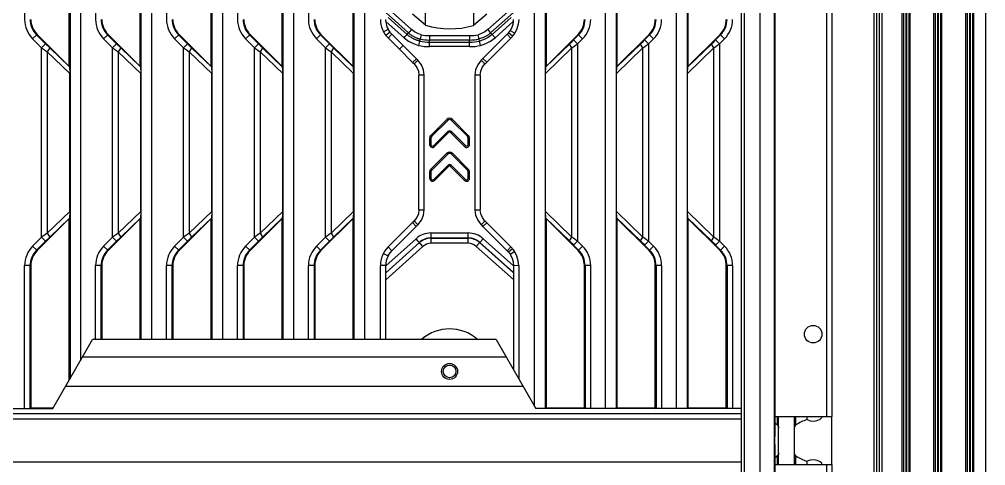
# Model space of a CAD drawing. Header units: millimetres. Extents: x -3132 to 28633, y 682 to 5849.
# Drawn here: x 3324.1 to 3506.2, y 2071.5 to 2155.6 of the extents above; entities that cross this region are included whole.
import ezdxf

# ---------------------------------------------------------------- set-up
doc = ezdxf.new("R2010")
doc.units = ezdxf.units.MM

msp = doc.modelspace()

# ---------------------------------------------------------------- linework, layer by layer
at = {"linetype": 'Continuous'}
for p, q in [((3460.154, 1837.759), (3460.154, 2564.759)), ((3485.154, 1868.759), (3485.154, 2531.259)), ((3486.654, 1874.259), (3486.654, 2531.259)), ((3490.404, 1874.259), (3490.404, 2531.259)), ((3491.904, 1874.259), (3491.904, 2531.259)), ((3496.404, 1874.259), (3496.404, 2531.259)), ((3497.904, 1874.259), (3497.904, 2531.259)), ((3485.654, 1877.259), (3485.654, 2528.259)), ((3486.154, 1877.259), (3486.154, 2528.259)), ((3490.643, 2526.685), (3490.643, 1878.832)), ((3491.093, 2526.259), (3491.093, 1879.259)), ((3491.215, 2526.259), (3491.215, 1879.259)), ((3491.664, 2526.685), (3491.664, 1878.832)), ((3496.643, 2526.685), (3496.643, 1878.832)), ((3497.093, 2526.259), (3497.093, 1879.259)), ((3497.215, 2526.259), (3497.215, 1879.259)), ((3497.664, 2526.685), (3497.664, 1878.832)), ((3502.404, 2001.259), (3502.404, 2421.259)), ((3503.904, 2001.259), (3503.904, 2421.259)), ((3506.154, 2001.259), (3506.154, 2421.259)), ((3502.643, 2416.685), (3502.643, 2005.832)), ((3503.093, 2416.259), (3503.093, 2006.259)), ((3503.215, 2416.259), (3503.215, 2006.259)), ((3503.664, 2416.685), (3503.664, 2005.832)), ((3466.351, 2002.639), (3466.351, 2399.878)), ((3460.654, 2399.146), (3460.654, 2003.372)), ((3463.654, 2003.372), (3463.654, 2399.146)), ((3466.465, 2077.144), (3466.465, 2325.373)), ((3421.185, 2082.648), (3421.185, 2319.87)), ((3423.182, 2320.259), (3423.182, 2082.237)), ((3434.555, 2082.259), (3434.555, 2320.259)), ((3436.552, 2320.259), (3436.552, 2082.237)), ((3447.925, 2082.259), (3447.925, 2320.259)), ((3449.922, 2320.259), (3449.922, 2082.237)), ((3333.65, 2314.627), (3333.65, 2087.891)), ((3335.643, 2311.175), (3335.643, 2091.343)), ((3347.02, 2307.259), (3347.02, 2095.259)), ((3349.013, 2307.259), (3349.013, 2095.259)), ((3360.39, 2307.259), (3360.39, 2095.259)), ((3362.383, 2307.259), (3362.383, 2095.259)), ((3373.76, 2307.259), (3373.76, 2095.259)), ((3375.753, 2307.259), (3375.753, 2095.259)), ((3387.13, 2307.259), (3387.13, 2095.259)), ((3389.123, 2307.259), (3389.123, 2095.259)), ((3333.504, 2146.673), (3333.504, 2255.845)), ((3346.874, 2146.673), (3346.874, 2255.845)), ((3360.244, 2146.673), (3360.244, 2255.845)), ((3373.614, 2146.673), (3373.614, 2255.845)), ((3386.984, 2146.673), (3386.984, 2255.845)), ((3423.323, 2255.866), (3423.323, 2146.666)), ((3436.693, 2255.866), (3436.693, 2146.666)), ((3450.063, 2255.866), (3450.063, 2146.666)), ((3325.09, 2246.962), (3325.09, 2155.556)), ((3338.46, 2246.962), (3338.46, 2155.556)), ((3351.83, 2246.962), (3351.83, 2155.556)), ((3365.2, 2246.962), (3365.2, 2155.556)), ((3378.57, 2246.962), (3378.57, 2155.556)), ((3400.618, 2154.433), (3400.618, 2248.085)), ((3409.685, 2248.097), (3409.685, 2154.421)), ((3476.154, 2176.259), (3476.154, 2080.759)), ((3477.154, 2176.259), (3477.154, 2080.759)), ((3397.967, 2153.62), (3393.126, 2157.963)), ((3417.184, 2157.94), (3412.347, 2153.614)), ((3397.418, 2152.995), (3393.128, 2156.844)), ((3393.569, 2155.902), (3397.145, 2152.694)), ((3400.618, 2154.433), (3398.154, 2156.524)), ((3412.154, 2156.514), (3409.685, 2154.421)), ((3417.184, 2156.824), (3412.896, 2152.989)), ((3413.169, 2152.688), (3416.738, 2155.881)), ((3392.698, 2153.23), (3393.585, 2153.691)), ((3393.143, 2155.167), (3396.594, 2152.07)), ((3413.718, 2152.063), (3417.161, 2155.142)), ((3327.449, 2152.727), (3326.609, 2151.887)), ((3326.609, 2151.887), (3328.297, 2150.2)), ((3327.354, 2152.632), (3329.042, 2150.945)), ((3333.504, 2146.673), (3327.449, 2152.727)), ((3340.819, 2152.727), (3339.979, 2151.887)), ((3339.979, 2151.887), (3341.667, 2150.2)), ((3340.724, 2152.632), (3342.412, 2150.945)), ((3346.874, 2146.673), (3340.819, 2152.727)), ((3354.189, 2152.727), (3353.349, 2151.887)), ((3353.349, 2151.887), (3355.037, 2150.2)), ((3354.094, 2152.632), (3355.782, 2150.945)), ((3360.244, 2146.673), (3354.189, 2152.727)), ((3367.559, 2152.727), (3366.719, 2151.887)), ((3366.719, 2151.887), (3368.407, 2150.2)), ((3367.464, 2152.632), (3369.152, 2150.945)), ((3373.614, 2146.673), (3367.559, 2152.727)), ((3380.929, 2152.727), (3380.089, 2151.887)), ((3380.089, 2151.887), (3381.777, 2150.2)), ((3380.834, 2152.632), (3382.522, 2150.945)), ((3386.984, 2146.673), (3380.929, 2152.727)), ((3393.952, 2153.122), (3393.166, 2152.503)), ((3393.606, 2152.015), (3394.301, 2152.734)), ((3393.623, 2151.998), (3395.698, 2149.941)), ((3396.404, 2150.649), (3394.301, 2152.734)), ((3397.145, 2152.694), (3397.418, 2152.995)), ((3397.564, 2153.163), (3397.418, 2152.995)), ((3397.967, 2153.62), (3397.564, 2153.163)), ((3399.817, 2152.665), (3399.325, 2150.654)), ((3401.372, 2152.49), (3408.936, 2152.49)), ((3411.009, 2150.657), (3410.513, 2152.667)), ((3416.008, 2152.753), (3411.452, 2148.197)), ((3412.159, 2147.489), (3416.709, 2152.039)), ((3412.347, 2153.614), (3412.748, 2153.155)), ((3412.748, 2153.155), (3412.896, 2152.989)), ((3413.169, 2152.688), (3412.896, 2152.989)), ((3413.169, 2152.688), (3413.718, 2152.063)), ((3416.709, 2152.039), (3416.008, 2152.753)), ((3417.028, 2152.385), (3416.263, 2153.029)), ((3416.585, 2153.454), (3417.435, 2152.929)), ((3429.378, 2152.727), (3423.323, 2146.666)), ((3428.523, 2151.682), (3429.473, 2152.632)), ((3429.268, 2150.937), (3430.218, 2151.887)), ((3430.218, 2151.887), (3429.378, 2152.727)), ((3442.748, 2152.727), (3436.693, 2146.666)), ((3441.893, 2151.682), (3442.843, 2152.632)), ((3442.638, 2150.937), (3443.588, 2151.887)), ((3443.588, 2151.887), (3442.748, 2152.727)), ((3456.118, 2152.727), (3450.063, 2146.666)), ((3455.263, 2151.682), (3456.213, 2152.632)), ((3456.008, 2150.937), (3456.958, 2151.887)), ((3456.958, 2151.887), (3456.118, 2152.727)), ((3328.297, 2150.2), (3329.042, 2150.945)), ((3328.297, 2114.531), (3328.297, 2150.2)), ((3329.828, 2150.172), (3329.366, 2149.426)), ((3333.539, 2146.589), (3329.828, 2150.172)), ((3341.667, 2150.2), (3342.412, 2150.945)), ((3341.667, 2114.531), (3341.667, 2150.2)), ((3343.198, 2150.172), (3342.736, 2149.426)), ((3346.909, 2146.589), (3343.198, 2150.172)), ((3355.037, 2150.2), (3355.782, 2150.945)), ((3355.037, 2114.531), (3355.037, 2150.2)), ((3356.568, 2150.172), (3356.106, 2149.426)), ((3360.279, 2146.589), (3356.568, 2150.172)), ((3368.407, 2150.2), (3369.152, 2150.945)), ((3368.407, 2114.531), (3368.407, 2150.2)), ((3369.938, 2150.172), (3369.476, 2149.426)), ((3373.649, 2146.589), (3369.938, 2150.172)), ((3381.777, 2150.2), (3382.522, 2150.945)), ((3381.777, 2114.531), (3381.777, 2150.2)), ((3383.308, 2150.172), (3382.846, 2149.426)), ((3387.019, 2146.589), (3383.308, 2150.172)), ((3395.698, 2149.941), (3396.404, 2150.649)), ((3398.901, 2148.146), (3396.404, 2150.649)), ((3401.378, 2151.252), (3401.379, 2151.658)), ((3401.378, 2151.252), (3408.929, 2151.252)), ((3408.928, 2151.658), (3401.379, 2151.658)), ((3408.922, 2150.42), (3401.385, 2150.42)), ((3408.929, 2151.252), (3408.928, 2151.658)), ((3423.238, 2145.373), (3428.199, 2150.164)), ((3427.736, 2150.909), (3423.309, 2146.635)), ((3428.199, 2150.164), (3427.736, 2150.909)), ((3428.199, 2114.567), (3428.199, 2150.164)), ((3428.523, 2151.682), (3429.268, 2150.937)), ((3429.268, 2150.937), (3429.268, 2113.794)), ((3436.608, 2145.373), (3441.569, 2150.164)), ((3441.106, 2150.909), (3436.679, 2146.635)), ((3441.569, 2150.164), (3441.106, 2150.909)), ((3441.569, 2114.567), (3441.569, 2150.164)), ((3441.893, 2151.682), (3442.638, 2150.937)), ((3442.638, 2150.937), (3442.638, 2113.794)), ((3449.978, 2145.373), (3454.939, 2150.164)), ((3454.476, 2150.909), (3450.049, 2146.635)), ((3454.939, 2150.164), (3454.476, 2150.909)), ((3454.939, 2114.567), (3454.939, 2150.164)), ((3455.263, 2151.682), (3456.008, 2150.937)), ((3456.008, 2150.937), (3456.008, 2113.794)), ((3329.366, 2149.426), (3329.366, 2115.304)), ((3329.366, 2149.426), (3333.607, 2145.331)), ((3342.736, 2149.426), (3342.736, 2115.304)), ((3342.736, 2149.426), (3346.977, 2145.331)), ((3356.106, 2149.426), (3356.106, 2115.304)), ((3356.106, 2149.426), (3360.347, 2145.331)), ((3369.476, 2149.426), (3369.476, 2115.304)), ((3369.476, 2149.426), (3373.717, 2145.331)), ((3382.846, 2149.426), (3382.846, 2115.304)), ((3382.846, 2149.426), (3387.087, 2145.331)), ((3395.698, 2149.941), (3398.194, 2147.439)), ((3333.539, 2146.589), (3333.504, 2146.673)), ((3333.539, 2146.589), (3333.607, 2145.331)), ((3346.909, 2146.589), (3346.874, 2146.673)), ((3346.909, 2146.589), (3346.977, 2145.331)), ((3360.279, 2146.589), (3360.244, 2146.673)), ((3360.279, 2146.589), (3360.347, 2145.331)), ((3373.649, 2146.589), (3373.614, 2146.673)), ((3373.649, 2146.589), (3373.717, 2145.331)), ((3387.019, 2146.589), (3386.984, 2146.673)), ((3387.019, 2146.589), (3387.087, 2145.331)), ((3398.194, 2147.439), (3398.901, 2148.146)), ((3398.481, 2147.154), (3399.189, 2147.86)), ((3411.82, 2147.152), (3411.111, 2147.858)), ((3411.452, 2148.197), (3412.159, 2147.489)), ((3423.238, 2145.373), (3423.306, 2146.638)), ((3423.309, 2146.635), (3423.32, 2146.669)), ((3436.608, 2145.373), (3436.676, 2146.638)), ((3436.679, 2146.635), (3436.69, 2146.669)), ((3449.978, 2145.373), (3450.046, 2146.638)), ((3450.049, 2146.635), (3450.06, 2146.669)), ((3333.607, 2119.4), (3333.607, 2145.331)), ((3346.977, 2119.4), (3346.977, 2145.331)), ((3360.347, 2119.4), (3360.347, 2145.331)), ((3373.717, 2119.4), (3373.717, 2145.331)), ((3387.087, 2119.4), (3387.087, 2145.331)), ((3399.377, 2119.713), (3399.377, 2145.017)), ((3400.377, 2145.017), (3399.377, 2145.017)), ((3400.377, 2119.713), (3400.377, 2145.017)), ((3410.928, 2145.018), (3409.928, 2145.018)), ((3409.928, 2145.017), (3409.928, 2119.714)), ((3410.928, 2145.018), (3410.928, 2119.714)), ((3423.238, 2119.357), (3423.238, 2145.373)), ((3436.608, 2119.357), (3436.608, 2145.373)), ((3449.978, 2119.357), (3449.978, 2145.373)), ((3404.623, 2136.703), (3401.623, 2133.703)), ((3401.8, 2133.527), (3404.8, 2136.527)), ((3404.8, 2136.527), (3404.623, 2136.703)), ((3405.684, 2136.703), (3405.507, 2136.527)), ((3405.507, 2136.527), (3408.507, 2133.527)), ((3408.684, 2133.703), (3405.684, 2136.703)), ((3401.623, 2133.703), (3401.8, 2133.527)), ((3404.8, 2134.405), (3402.166, 2131.771)), ((3402.343, 2131.594), (3404.977, 2134.229)), ((3404.977, 2134.229), (3404.8, 2134.405)), ((3405.507, 2134.405), (3405.33, 2134.229)), ((3405.33, 2134.229), (3407.965, 2131.594)), ((3408.142, 2131.771), (3405.507, 2134.405)), ((3408.507, 2133.527), (3408.684, 2133.703)), ((3401.404, 2133.173), (3401.404, 2131.983)), ((3401.654, 2133.173), (3401.404, 2133.173)), ((3401.404, 2131.983), (3401.654, 2131.983)), ((3401.654, 2133.173), (3401.654, 2131.983)), ((3408.654, 2131.983), (3408.654, 2133.173)), ((3408.904, 2133.173), (3408.654, 2133.173)), ((3408.654, 2131.983), (3408.904, 2131.983)), ((3408.904, 2131.983), (3408.904, 2133.173)), ((3404.623, 2130.339), (3401.623, 2127.339)), ((3401.8, 2127.163), (3404.8, 2130.163)), ((3402.166, 2131.771), (3402.343, 2131.594)), ((3404.8, 2130.163), (3404.623, 2130.339)), ((3405.684, 2130.339), (3405.507, 2130.163)), ((3405.507, 2130.163), (3408.507, 2127.163)), ((3408.684, 2127.339), (3405.684, 2130.339)), ((3407.965, 2131.594), (3408.142, 2131.771)), ((3401.404, 2126.809), (3401.404, 2125.619)), ((3401.654, 2126.809), (3401.404, 2126.809)), ((3401.623, 2127.339), (3401.8, 2127.163)), ((3401.654, 2126.809), (3401.654, 2125.619)), ((3404.8, 2128.041), (3402.166, 2125.407)), ((3402.343, 2125.23), (3404.977, 2127.865)), ((3404.977, 2127.865), (3404.8, 2128.041)), ((3405.507, 2128.041), (3405.33, 2127.865)), ((3405.33, 2127.865), (3407.965, 2125.23)), ((3408.142, 2125.407), (3405.507, 2128.041)), ((3408.507, 2127.163), (3408.684, 2127.339)), ((3408.654, 2125.619), (3408.654, 2126.809)), ((3408.904, 2126.809), (3408.654, 2126.809)), ((3408.904, 2125.619), (3408.904, 2126.809)), ((3401.404, 2125.619), (3401.654, 2125.619)), ((3402.166, 2125.407), (3402.343, 2125.23)), ((3407.965, 2125.23), (3408.142, 2125.407)), ((3408.654, 2125.619), (3408.904, 2125.619)), ((3333.607, 2119.4), (3329.366, 2115.304)), ((3333.607, 2119.4), (3333.539, 2118.142)), ((3346.977, 2119.4), (3342.736, 2115.304)), ((3346.977, 2119.4), (3346.909, 2118.142)), ((3360.347, 2119.4), (3356.106, 2115.304)), ((3360.347, 2119.4), (3360.279, 2118.142)), ((3373.717, 2119.4), (3369.476, 2115.304)), ((3373.717, 2119.4), (3373.649, 2118.142)), ((3387.087, 2119.4), (3382.846, 2115.304)), ((3387.087, 2119.4), (3387.019, 2118.142)), ((3399.377, 2119.713), (3400.377, 2119.713)), ((3409.928, 2119.714), (3410.928, 2119.714)), ((3423.306, 2118.093), (3423.238, 2119.357)), ((3428.199, 2114.567), (3423.238, 2119.357)), ((3441.569, 2114.567), (3436.608, 2119.357)), ((3436.676, 2118.093), (3436.608, 2119.357)), ((3454.939, 2114.567), (3449.978, 2119.357)), ((3450.046, 2118.093), (3449.978, 2119.357)), ((3327.449, 2112.003), (3333.504, 2118.058)), ((3329.828, 2114.559), (3333.539, 2118.142)), ((3333.539, 2118.142), (3333.504, 2118.058)), ((3333.504, 2087.638), (3333.504, 2118.058)), ((3340.819, 2112.003), (3346.874, 2118.058)), ((3343.198, 2114.559), (3346.909, 2118.142)), ((3346.909, 2118.142), (3346.874, 2118.058)), ((3346.874, 2095.259), (3346.874, 2118.058)), ((3354.189, 2112.003), (3360.244, 2118.058)), ((3356.568, 2114.559), (3360.279, 2118.142)), ((3360.279, 2118.142), (3360.244, 2118.058)), ((3360.244, 2095.259), (3360.244, 2118.058)), ((3367.559, 2112.003), (3373.614, 2118.058)), ((3369.938, 2114.559), (3373.649, 2118.142)), ((3373.649, 2118.142), (3373.614, 2118.058)), ((3373.614, 2095.259), (3373.614, 2118.058)), ((3380.929, 2112.003), (3386.984, 2118.058)), ((3383.308, 2114.559), (3387.019, 2118.142)), ((3387.019, 2118.142), (3386.984, 2118.058)), ((3386.984, 2095.259), (3386.984, 2118.058)), ((3398.182, 2117.28), (3393.589, 2112.699)), ((3398.888, 2116.572), (3398.182, 2117.28)), ((3398.486, 2117.582), (3399.195, 2116.876)), ((3411.824, 2117.575), (3411.116, 2116.868)), ((3423.307, 2118.079), (3423.323, 2118.079)), ((3423.309, 2118.096), (3427.736, 2113.822)), ((3423.323, 2118.079), (3423.323, 2082.391)), ((3423.323, 2118.065), (3429.378, 2112.003)), ((3436.677, 2118.079), (3436.693, 2118.079)), ((3436.679, 2118.096), (3441.106, 2113.822)), ((3436.693, 2118.079), (3436.693, 2082.391)), ((3436.693, 2118.065), (3442.748, 2112.003)), ((3450.047, 2118.079), (3450.063, 2118.079)), ((3450.049, 2118.096), (3454.476, 2113.822)), ((3450.063, 2118.079), (3450.063, 2082.391)), ((3450.063, 2118.065), (3456.118, 2112.003)), ((3394.291, 2111.986), (3398.888, 2116.572)), ((3412.15, 2117.25), (3411.443, 2116.543)), ((3411.443, 2116.543), (3415.997, 2111.989)), ((3416.693, 2112.707), (3412.15, 2117.25)), ((3328.297, 2114.531), (3326.609, 2112.843)), ((3327.354, 2112.098), (3329.042, 2113.786)), ((3329.042, 2113.786), (3328.297, 2114.531)), ((3329.366, 2115.304), (3329.828, 2114.559)), ((3341.667, 2114.531), (3339.979, 2112.843)), ((3340.724, 2112.098), (3342.412, 2113.786)), ((3342.412, 2113.786), (3341.667, 2114.531)), ((3342.736, 2115.304), (3343.198, 2114.559)), ((3355.037, 2114.531), (3353.349, 2112.843)), ((3354.094, 2112.098), (3355.782, 2113.786)), ((3355.782, 2113.786), (3355.037, 2114.531)), ((3356.106, 2115.304), (3356.568, 2114.559)), ((3368.407, 2114.531), (3366.719, 2112.843)), ((3369.152, 2113.786), (3367.464, 2112.098)), ((3369.152, 2113.786), (3368.407, 2114.531)), ((3369.476, 2115.304), (3369.938, 2114.559)), ((3381.777, 2114.531), (3380.089, 2112.843)), ((3382.522, 2113.786), (3380.834, 2112.098)), ((3382.522, 2113.786), (3381.777, 2114.531)), ((3382.846, 2115.304), (3383.308, 2114.559)), ((3398.834, 2114.248), (3393.124, 2109.125)), ((3400.13, 2112.803), (3398.834, 2114.248)), ((3401.653, 2115.327), (3401.653, 2113.386)), ((3401.653, 2115.327), (3408.662, 2115.327)), ((3408.662, 2114.379), (3401.653, 2114.379)), ((3401.653, 2114.335), (3408.662, 2114.335)), ((3408.662, 2113.386), (3408.662, 2115.327)), ((3411.476, 2114.252), (3410.181, 2112.805)), ((3417.184, 2109.155), (3411.476, 2114.252)), ((3427.736, 2113.822), (3428.199, 2114.567)), ((3429.268, 2113.794), (3428.523, 2113.049)), ((3430.218, 2112.843), (3429.268, 2113.794)), ((3441.106, 2113.822), (3441.569, 2114.567)), ((3442.638, 2113.794), (3441.893, 2113.049)), ((3443.588, 2112.843), (3442.638, 2113.794)), ((3454.476, 2113.822), (3454.939, 2114.567)), ((3456.008, 2113.794), (3455.263, 2113.049)), ((3456.958, 2112.843), (3456.008, 2113.794)), ((3326.609, 2112.843), (3327.449, 2112.003)), ((3339.979, 2112.843), (3340.819, 2112.003)), ((3353.349, 2112.843), (3354.189, 2112.003)), ((3366.719, 2112.843), (3367.559, 2112.003)), ((3380.089, 2112.843), (3380.929, 2112.003)), ((3399.467, 2113.542), (3393.124, 2107.85)), ((3393.124, 2107.791), (3399.497, 2113.509)), ((3393.124, 2106.516), (3400.13, 2112.803)), ((3393.589, 2112.699), (3394.291, 2111.986)), ((3408.662, 2113.386), (3401.653, 2113.386)), ((3410.181, 2112.805), (3417.184, 2106.541)), ((3410.814, 2113.512), (3417.184, 2107.814)), ((3417.184, 2107.874), (3410.843, 2113.545)), ((3416.693, 2112.707), (3415.997, 2111.989)), ((3417.03, 2112.343), (3416.264, 2111.701)), ((3417.43, 2111.813), (3416.586, 2111.275)), ((3428.523, 2113.049), (3429.473, 2112.098)), ((3429.378, 2112.003), (3430.218, 2112.843)), ((3441.893, 2113.049), (3442.843, 2112.098)), ((3442.748, 2112.003), (3443.588, 2112.843)), ((3455.263, 2113.049), (3456.213, 2112.098)), ((3456.118, 2112.003), (3456.958, 2112.843)), ((3392.679, 2111.465), (3393.571, 2111.013)), ((3325.09, 2082.259), (3325.09, 2109.175)), ((3326.278, 2109.175), (3325.09, 2109.175)), ((3326.143, 2082.257), (3326.143, 2109.175)), ((3326.278, 2109.175), (3326.278, 2082.391)), ((3338.46, 2095.259), (3338.46, 2109.175)), ((3339.648, 2109.175), (3338.46, 2109.175)), ((3339.513, 2095.259), (3339.513, 2109.175)), ((3339.648, 2109.175), (3339.648, 2095.259)), ((3351.83, 2095.259), (3351.83, 2109.175)), ((3353.018, 2109.175), (3351.83, 2109.175)), ((3352.883, 2095.259), (3352.883, 2109.175)), ((3353.018, 2109.175), (3353.018, 2095.259)), ((3365.2, 2095.259), (3365.2, 2109.175)), ((3366.388, 2109.175), (3365.2, 2109.175)), ((3366.253, 2109.175), (3366.253, 2095.259)), ((3366.388, 2109.175), (3366.388, 2095.259)), ((3378.57, 2095.259), (3378.57, 2109.175)), ((3379.758, 2109.175), (3378.57, 2109.175)), ((3379.623, 2109.175), (3379.623, 2095.259)), ((3379.758, 2109.175), (3379.758, 2095.259)), ((3392.124, 2095.259), (3392.124, 2109.175)), ((3393.124, 2109.175), (3392.124, 2109.175)), ((3393.124, 2095.259), (3393.124, 2109.175)), ((3418.184, 2109.171), (3417.184, 2109.155)), ((3417.184, 2109.155), (3417.184, 2089.578)), ((3418.184, 2109.171), (3418.184, 2087.846)), ((3430.55, 2082.391), (3430.55, 2109.175)), ((3431.737, 2109.175), (3430.55, 2109.175)), ((3430.684, 2109.175), (3430.684, 2082.257)), ((3431.737, 2109.175), (3431.737, 2082.259)), ((3443.92, 2082.391), (3443.92, 2109.175)), ((3445.107, 2109.175), (3443.92, 2109.175)), ((3444.054, 2109.175), (3444.054, 2082.257)), ((3445.107, 2109.175), (3445.107, 2082.259)), ((3458.477, 2109.175), (3457.29, 2109.175)), ((3457.29, 2082.391), (3457.29, 2109.175)), ((3457.424, 2109.175), (3457.424, 2082.257)), ((3458.477, 2109.175), (3458.477, 2082.259)), ((3330.398, 2082.259), (3337.904, 2095.259)), ((3413.904, 2095.259), (3337.904, 2095.259)), ((3413.904, 2095.259), (3421.409, 2082.259)), ((3336.027, 2092.009), (3415.78, 2092.009)), ((3332.852, 2086.509), (3418.955, 2086.509)), ((3460.154, 2081.259), (3291.654, 2081.259)), ((3301.154, 2082.259), (3330.398, 2082.259)), ((3326.278, 2082.391), (3326.143, 2082.257)), ((3326.278, 2082.391), (3330.475, 2082.391)), ((3460.154, 2082.259), (3421.409, 2082.259)), ((3423.323, 2082.391), (3423.197, 2082.259)), ((3423.323, 2082.391), (3430.55, 2082.391)), ((3430.55, 2082.391), (3430.684, 2082.257)), ((3436.693, 2082.391), (3436.567, 2082.259)), ((3436.693, 2082.391), (3443.92, 2082.391)), ((3443.92, 2082.391), (3444.054, 2082.257)), ((3450.063, 2082.391), (3449.937, 2082.259)), ((3450.063, 2082.391), (3457.29, 2082.391)), ((3457.29, 2082.391), (3457.424, 2082.257)), ((3460.154, 2080.259), (3291.654, 2080.259)), ((3466.465, 2080.759), (3477.154, 2080.759)), ((3466.904, 2080.72), (3466.904, 2079.181)), ((3467.154, 2071.797), (3467.154, 2080.72)), ((3470.154, 2078.579), (3470.154, 2080.759)), ((3470.404, 2079.181), (3470.404, 2080.759)), ((3472.521, 2080.184), (3472.521, 2080.759)), ((3477.154, 2071.759), (3477.154, 2080.759)), ((3470.154, 2073.938), (3470.154, 2078.579)), ((3466.465, 2002.455), (3466.465, 2075.373)), ((3470.154, 2071.759), (3470.154, 2073.938)), ((3291.654, 2072.259), (3460.154, 2072.259)), ((3466.465, 2071.759), (3477.154, 2071.759)), ((3466.904, 2073.337), (3466.904, 2071.797)), ((3470.404, 2071.759), (3470.404, 2073.337)), ((3472.521, 2071.787), (3472.521, 2072.333)), ((3476.154, 2071.759), (3476.154, 1982.259)), ((3477.154, 2071.759), (3477.154, 1982.259))]:
    msp.add_line(p, q, dxfattribs=at)
for points in [[(3393.143, 2155.167), (3393.136, 2155.307), (3393.146, 2155.438), (3393.173, 2155.556)], [(3417.127, 2155.556), (3417.156, 2155.431), (3417.168, 2155.293), (3417.161, 2155.142)], [(3418.183, 2155.556), (3418.097, 2154.639), (3417.846, 2153.753), (3417.435, 2152.929)], [(3393.952, 2153.122), (3393.813, 2153.31), (3393.69, 2153.5), (3393.585, 2153.691)], [(3417.161, 2155.142), (3417.055, 2154.556), (3416.863, 2153.989), (3416.584, 2153.454)], [(3392.697, 2153.23), (3392.833, 2152.986), (3392.99, 2152.742), (3393.166, 2152.503)], [(3393.166, 2152.503), (3393.307, 2152.332), (3393.456, 2152.167), (3393.623, 2151.998)], [(3396.594, 2152.07), (3396.807, 2152.311), (3396.998, 2152.526), (3397.145, 2152.694)], [(3396.594, 2152.07), (3397.424, 2151.457), (3398.341, 2150.981), (3399.325, 2150.654)], [(3399.522, 2151.462), (3399.485, 2151.471), (3399.447, 2151.481), (3399.408, 2151.491), (3399.366, 2151.502), (3399.322, 2151.515), (3399.276, 2151.528), (3399.225, 2151.543), (3399.171, 2151.56), (3399.112, 2151.579), (3399.048, 2151.601), (3398.978, 2151.625), (3398.903, 2151.653), (3398.821, 2151.684), (3398.733, 2151.719), (3398.64, 2151.757), (3398.543, 2151.8), (3398.44, 2151.848), (3398.331, 2151.901), (3398.214, 2151.961), (3398.089, 2152.029), (3397.956, 2152.107), (3397.812, 2152.195), (3397.659, 2152.296), (3397.496, 2152.412), (3397.324, 2152.544), (3397.145, 2152.694)], [(3397.418, 2152.995), (3397.587, 2152.853), (3397.749, 2152.73), (3397.902, 2152.623), (3398.044, 2152.529), (3398.178, 2152.447), (3398.303, 2152.375), (3398.42, 2152.312), (3398.53, 2152.256), (3398.632, 2152.206), (3398.729, 2152.162), (3398.82, 2152.122), (3398.907, 2152.086), (3398.989, 2152.054), (3399.066, 2152.025), (3399.136, 2152), (3399.2, 2151.978), (3399.26, 2151.958), (3399.315, 2151.941), (3399.367, 2151.925), (3399.416, 2151.91), (3399.463, 2151.897), (3399.507, 2151.885), (3399.547, 2151.874), (3399.585, 2151.865), (3399.619, 2151.856)], [(3399.817, 2152.665), (3399.149, 2152.887), (3398.527, 2153.209), (3397.967, 2153.62)], [(3401.372, 2152.49), (3401.379, 2151.881), (3401.379, 2151.658)], [(3408.936, 2152.49), (3408.934, 2152.168), (3408.931, 2151.881), (3408.928, 2151.658)], [(3412.347, 2153.614), (3411.794, 2153.208), (3411.176, 2152.889), (3410.513, 2152.667)], [(3412.896, 2152.989), (3412.279, 2152.531), (3411.551, 2152.144), (3410.712, 2151.859)], [(3413.17, 2152.689), (3412.453, 2152.16), (3411.658, 2151.748), (3410.81, 2151.465)], [(3411.009, 2150.657), (3411.986, 2150.983), (3412.896, 2151.456), (3413.718, 2152.063)], [(3416.263, 2153.029), (3416.179, 2152.932), (3416.094, 2152.84), (3416.008, 2152.753)], [(3416.263, 2153.029), (3416.306, 2153.082), (3416.346, 2153.13), (3416.383, 2153.175), (3416.417, 2153.219), (3416.447, 2153.259), (3416.475, 2153.297), (3416.501, 2153.333), (3416.525, 2153.366), (3416.546, 2153.398), (3416.566, 2153.427), (3416.584, 2153.454)], [(3416.709, 2152.039), (3416.817, 2152.149), (3416.923, 2152.265), (3417.028, 2152.385)], [(3417.028, 2152.385), (3417.175, 2152.566), (3417.312, 2152.747), (3417.435, 2152.929)], [(3328.297, 2150.2), (3328.659, 2149.935), (3329.016, 2149.677), (3329.366, 2149.426)], [(3329.828, 2150.172), (3329.574, 2150.419), (3329.311, 2150.677), (3329.042, 2150.945)], [(3341.667, 2150.2), (3342.029, 2149.935), (3342.386, 2149.677), (3342.736, 2149.426)], [(3343.198, 2150.172), (3342.944, 2150.419), (3342.681, 2150.677), (3342.412, 2150.945)], [(3355.037, 2150.2), (3355.399, 2149.935), (3355.756, 2149.677), (3356.106, 2149.426)], [(3356.568, 2150.172), (3356.314, 2150.419), (3356.051, 2150.677), (3355.782, 2150.945)], [(3368.407, 2150.2), (3368.769, 2149.935), (3369.126, 2149.677), (3369.476, 2149.426)], [(3369.938, 2150.172), (3369.684, 2150.419), (3369.421, 2150.677), (3369.152, 2150.945)], [(3381.777, 2150.2), (3382.139, 2149.935), (3382.496, 2149.677), (3382.846, 2149.426)], [(3383.308, 2150.172), (3383.054, 2150.419), (3382.791, 2150.677), (3382.522, 2150.945)], [(3401.385, 2150.42), (3401.378, 2151.029), (3401.378, 2151.252)], [(3408.922, 2150.42), (3408.926, 2151.029), (3408.929, 2151.252)], [(3428.523, 2151.682), (3428.253, 2151.414), (3427.991, 2151.156), (3427.736, 2150.909)], [(3428.199, 2150.164), (3428.549, 2150.414), (3428.906, 2150.672), (3429.268, 2150.937)], [(3441.893, 2151.682), (3441.623, 2151.414), (3441.361, 2151.156), (3441.106, 2150.909)], [(3441.569, 2150.164), (3441.919, 2150.414), (3442.276, 2150.672), (3442.638, 2150.937)], [(3455.263, 2151.682), (3454.993, 2151.414), (3454.731, 2151.156), (3454.476, 2150.909)], [(3454.939, 2150.164), (3455.289, 2150.414), (3455.646, 2150.672), (3456.008, 2150.937)], [(3398.482, 2147.154), (3398.976, 2146.506), (3399.276, 2145.781), (3399.377, 2145.017)], [(3400.377, 2145.017), (3400.242, 2146.039), (3399.842, 2147.005), (3399.189, 2147.86)], [(3411.111, 2147.858), (3410.461, 2147.004), (3410.063, 2146.039), (3409.928, 2145.017)], [(3410.928, 2145.018), (3411.029, 2145.781), (3411.328, 2146.506), (3411.819, 2147.152)], [(3399.377, 2119.713), (3399.276, 2118.951), (3398.977, 2118.227), (3398.486, 2117.582)], [(3399.195, 2116.876), (3399.844, 2117.729), (3400.242, 2118.693), (3400.377, 2119.713)], [(3409.928, 2119.714), (3410.063, 2118.691), (3410.463, 2117.724), (3411.116, 2116.868)], [(3411.824, 2117.575), (3411.329, 2118.223), (3411.03, 2118.949), (3410.928, 2119.713)], [(3329.366, 2115.304), (3329.016, 2115.054), (3328.659, 2114.796), (3328.297, 2114.531)], [(3329.042, 2113.786), (3329.311, 2114.054), (3329.574, 2114.312), (3329.828, 2114.559)], [(3342.736, 2115.304), (3342.386, 2115.054), (3342.029, 2114.796), (3341.667, 2114.531)], [(3342.412, 2113.786), (3342.681, 2114.054), (3342.944, 2114.312), (3343.198, 2114.559)], [(3356.106, 2115.304), (3355.756, 2115.054), (3355.399, 2114.796), (3355.037, 2114.531)], [(3355.782, 2113.786), (3356.051, 2114.054), (3356.314, 2114.312), (3356.568, 2114.559)], [(3369.476, 2115.304), (3369.126, 2115.054), (3368.769, 2114.796), (3368.407, 2114.531)], [(3369.152, 2113.786), (3369.422, 2114.054), (3369.684, 2114.312), (3369.938, 2114.559)], [(3382.846, 2115.304), (3382.496, 2115.054), (3382.139, 2114.796), (3381.777, 2114.531)], [(3382.522, 2113.786), (3382.792, 2114.054), (3383.054, 2114.312), (3383.308, 2114.559)], [(3427.736, 2113.822), (3427.991, 2113.574), (3428.253, 2113.316), (3428.523, 2113.049)], [(3429.268, 2113.794), (3428.906, 2114.058), (3428.549, 2114.316), (3428.199, 2114.567)], [(3441.106, 2113.822), (3441.361, 2113.574), (3441.623, 2113.316), (3441.893, 2113.049)], [(3442.638, 2113.794), (3442.276, 2114.058), (3441.919, 2114.316), (3441.569, 2114.567)], [(3454.476, 2113.822), (3454.731, 2113.574), (3454.993, 2113.316), (3455.263, 2113.049)], [(3456.008, 2113.794), (3455.646, 2114.058), (3455.289, 2114.316), (3454.939, 2114.567)], [(3393.589, 2112.699), (3393.226, 2112.303), (3392.921, 2111.888), (3392.678, 2111.464)], [(3393.571, 2111.013), (3393.761, 2111.345), (3394.001, 2111.671), (3394.291, 2111.986)], [(3415.997, 2111.989), (3416.087, 2111.898), (3416.176, 2111.802), (3416.264, 2111.701)], [(3417.03, 2112.343), (3416.919, 2112.471), (3416.807, 2112.592), (3416.693, 2112.707)], [(3417.434, 2111.805), (3417.307, 2111.99), (3417.174, 2112.167), (3417.03, 2112.343)], [(3418.184, 2109.153), (3418.099, 2110.086), (3417.846, 2110.978), (3417.434, 2111.805)], [(3416.264, 2111.701), (3416.382, 2111.557), (3416.486, 2111.419), (3416.585, 2111.275)], [(3416.585, 2111.275), (3416.921, 2110.598), (3417.119, 2109.885), (3417.184, 2109.155)], [(3466.904, 2079.181), (3467.047, 2079.028), (3467.128, 2078.823), (3467.154, 2078.579)], [(3470.154, 2078.579), (3470.179, 2078.823), (3470.26, 2079.028), (3470.404, 2079.181)], [(3472.521, 2080.184), (3473.116, 2079.96), (3473.77, 2079.899), (3474.411, 2080.023), (3474.956, 2080.283), (3475.266, 2080.551), (3475.304, 2080.645)], [(3466.465, 2075.373), (3466.462, 2075.715), (3466.458, 2076.056), (3466.458, 2076.404), (3466.462, 2076.753), (3466.465, 2077.096), (3466.465, 2077.144)], [(3467.154, 2073.938), (3467.128, 2073.695), (3467.047, 2073.49), (3466.904, 2073.337)], [(3470.404, 2073.337), (3470.26, 2073.49), (3470.179, 2073.695), (3470.154, 2073.938)], [(3474.951, 2072.237), (3474.402, 2072.498), (3473.758, 2072.62), (3473.109, 2072.556), (3472.521, 2072.333)], [(3475.304, 2071.873), (3475.265, 2071.968), (3474.951, 2072.237)]]:
    msp.add_lwpolyline(points, dxfattribs=at)
for centre, radius in [((3473.654, 2096.259), 1.65), ((3405.154, 2089.259), 1.5), ((3405.154, 2089.259), 1.2)]:
    msp.add_circle(centre, radius, dxfattribs=at)
for centre, radius, start, end in [((3330.278, 2155.556), 5.188, 180.00001, 225), ((3330.278, 2155.556), 4.134, 180, 225), ((3330.278, 2155.556), 4, 180.00001, 225), ((3343.648, 2155.556), 5.188, 180.00001, 225), ((3343.648, 2155.556), 4.134, 180, 225), ((3343.648, 2155.556), 4, 180.00001, 225), ((3357.018, 2155.556), 5.188, 180.00001, 225), ((3357.018, 2155.556), 4.134, 180, 225), ((3357.018, 2155.556), 4, 180.00001, 225), ((3370.388, 2155.556), 5.188, 180.00001, 225), ((3370.388, 2155.556), 4.134, 180, 225), ((3370.388, 2155.556), 4, 180.00001, 225), ((3383.758, 2155.556), 5.188, 180.00001, 225), ((3383.758, 2155.556), 4.134, 180, 225), ((3383.758, 2155.556), 4, 180.00001, 225), ((3397.124, 2155.556), 5, 180.00002, 207.72076), ((3426.55, 2155.556), 4, 315, 0), ((3426.55, 2155.556), 4.134, 315, 360), ((3426.55, 2155.556), 5.188, 315, 360), ((3439.92, 2155.556), 4, 315, 0), ((3439.92, 2155.556), 4.134, 315, 360), ((3439.92, 2155.556), 5.188, 315, 360), ((3453.29, 2155.556), 4, 315, 0), ((3453.29, 2155.556), 4.134, 315, 360), ((3453.29, 2155.556), 5.188, 315, 360), ((3397.124, 2155.556), 4, 185.58183, 207.78568), ((3397.038, 2155.549), 3.926, 218.18991, 225.81564), ((3401.268, 2158.594), 6.937, 256.2454, 270.91771), ((3401.268, 2158.594), 6.105, 256.24503, 270.96987), ((3409.048, 2158.6), 6.943, 269.00943, 283.87321), ((3409.048, 2158.6), 6.111, 268.95346, 283.8737), ((3401.268, 2158.594), 8.175, 256.24558, 270.81432), ((3401.268, 2158.594), 7.343, 256.2454, 270.85433), ((3409.048, 2158.6), 8.181, 269.12028, 283.87346), ((3409.048, 2158.6), 7.349, 269.0774, 283.87321), ((3454.487, 2203.878), 79.714, 225.07472, 225.36551), ((3454.487, 2203.878), 78.714, 225.07549, 225.37047), ((3355.658, 2203.987), 78.902, 314.65299, 315.00212), ((3355.658, 2203.987), 79.902, 314.65883, 315.00212), ((3405.154, 2136.173), 0.75, 45.00003, 134.99998), ((3405.154, 2136.173), 0.5, 45.00003, 134.99998), ((3402.154, 2133.173), 0.75, 135, 179.99995), ((3405.154, 2134.052), 0.5, 44.99999, 134.99998), ((3405.154, 2134.052), 0.25, 44.99997, 134.99998), ((3408.154, 2133.173), 0.75, 0, 44.99999), ((3401.954, 2131.983), 0.55, 180.00003, 315), ((3402.154, 2133.173), 0.5, 135, 179.99996), ((3401.954, 2131.983), 0.3, 180.00003, 315), ((3408.354, 2131.983), 0.55, 225.00011, 360), ((3408.354, 2131.983), 0.3, 225.00006, 360), ((3408.154, 2133.173), 0.5, 0, 44.99999), ((3405.154, 2129.809), 0.75, 45.00003, 134.99998), ((3405.154, 2129.809), 0.5, 45.00003, 134.99998), ((3405.154, 2127.688), 0.5, 44.99999, 134.99998), ((3402.154, 2126.809), 0.75, 135, 179.99995), ((3402.154, 2126.809), 0.5, 135, 179.99996), ((3405.154, 2127.688), 0.25, 44.99997, 134.99998), ((3408.154, 2126.809), 0.5, 0, 44.99999), ((3408.154, 2126.809), 0.75, 0, 44.99999), ((3401.954, 2125.619), 0.55, 180.00003, 315), ((3401.954, 2125.619), 0.3, 180.00003, 315), ((3408.354, 2125.619), 0.55, 225.00011, 360), ((3408.354, 2125.619), 0.3, 225.00006, 360), ((3454.451, 2060.864), 79.68, 134.61731, 134.92528), ((3355.634, 2060.736), 79.925, 44.99933, 45.3289), ((3454.451, 2060.864), 78.68, 134.61137, 134.92528), ((3355.634, 2060.736), 78.925, 44.99933, 45.33387), ((3401.653, 2111.107), 4.221, 90, 131.89966), ((3401.653, 2111.107), 3.272, 90, 131.89966), ((3401.653, 2111.107), 3.228, 90, 131.89966), ((3408.662, 2111.107), 4.221, 48.18708, 90), ((3408.662, 2111.107), 3.272, 48.18708, 90), ((3408.662, 2111.107), 3.228, 48.18708, 90), ((3330.278, 2109.175), 5.188, 135.00003, 180), ((3330.278, 2109.175), 4.134, 135.00001, 179.99999), ((3330.278, 2109.175), 4, 135, 180), ((3343.648, 2109.175), 5.188, 135.00003, 180), ((3343.648, 2109.175), 4.134, 135.00001, 179.99999), ((3343.648, 2109.175), 4, 135, 180), ((3357.018, 2109.175), 5.188, 135.00003, 180), ((3357.018, 2109.175), 4.134, 135.00001, 179.99999), ((3357.018, 2109.175), 4, 135, 180), ((3370.388, 2109.175), 5.188, 135, 180), ((3370.388, 2109.175), 4.134, 135, 180), ((3370.388, 2109.175), 4, 135, 180), ((3383.758, 2109.175), 5.188, 135, 180), ((3383.758, 2109.175), 4.134, 135, 180), ((3383.758, 2109.175), 4, 135, 180), ((3401.653, 2111.107), 2.279, 90, 131.89966), ((3408.662, 2111.107), 2.279, 48.18708, 90), ((3426.55, 2109.175), 4, 0, 45), ((3426.55, 2109.175), 4.134, 0, 44.99999), ((3426.55, 2109.175), 5.188, 0.00001, 44.99999), ((3439.92, 2109.175), 4, 0, 45), ((3439.92, 2109.175), 4.134, 0, 44.99999), ((3439.92, 2109.175), 5.188, 0.00001, 44.99999), ((3453.29, 2109.175), 4, 0, 45), ((3453.29, 2109.175), 4.134, 0, 44.99999), ((3453.29, 2109.175), 5.188, 0.00001, 44.99999), ((3397.124, 2109.175), 5, 152.7532, 180), ((3397.124, 2109.175), 4, 152.65263, 179.99999), ((3405.154, 2089.259), 8, 49.01155, 130.97004)]:
    msp.add_arc(centre, radius, start, end, dxfattribs=at)
for centre, major_axis, ratio, start_param, end_param in [((3405.172, 2172.209), (0, -18.45), 0.92139, -0.2711698, 0.2686962), ((3460.976, 2076.259), (7.794, 0), 0.5773503, 0.7066097, 0.7877694), ((3476.332, 2076.259), (7.794, 0), 0.5773503, 2.0816119, 2.434983), ((3460.976, 2076.259), (7.794, 0), 0.5773503, -0.7877674, -0.7066097), ((3476.332, 2076.259), (7.794, 0), 0.5773503, -2.434983, -2.0816119)]:
    msp.add_ellipse(centre, major_axis=major_axis, ratio=ratio, start_param=start_param, end_param=end_param, dxfattribs=at)

doc.saveas('drawing.dxf')
